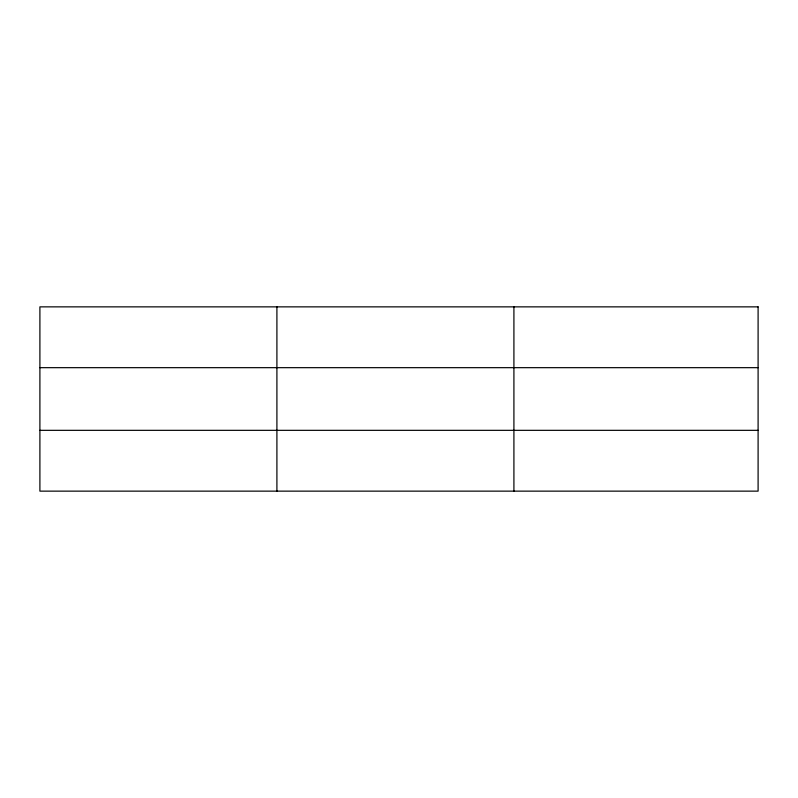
<?xml version="1.0" encoding="UTF-8"?>
<svg xmlns="http://www.w3.org/2000/svg" width="798" height="798" viewBox="0 0 798 798"><rect width="100%" height="100%" fill="white"/><g stroke="black" fill="none" stroke-linecap="round" stroke-linejoin="round"><path stroke-width="1.2" d="M276.906 306.861L276.906 491.139M513.912 306.861L513.912 491.139M39.9 367.669L758.1 367.669M39.9 430.331L758.1 430.331M758.1 306.861L758.1 491.139L39.9 491.139L39.9 306.861L758.1 306.861"/></g></svg>
